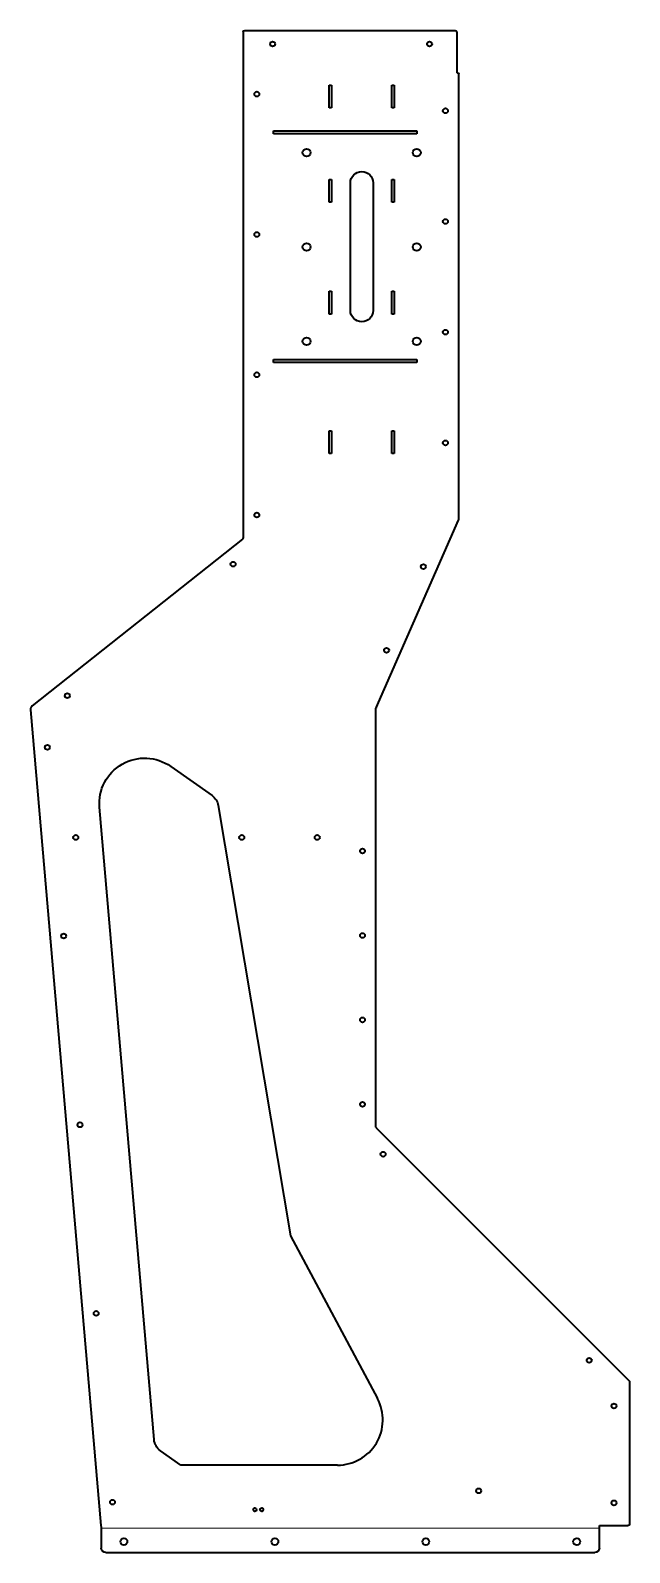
# Model space of a CAD drawing. Header units: inches. Extents: x 0 to 794, y 0 to 2017.
import ezdxf

# ---------------------------------------------------------------- set-up
doc = ezdxf.new("R2010")
doc.units = ezdxf.units.IN
doc.header["$MEASUREMENT"] = 0
doc.linetypes.add('Chain', pattern=[13.68, 9.12, -1.14, 2.28, -1.14])
doc.layers.add('SIMUMAK Bend Centerline (ISO)', color=7, linetype='Chain', lineweight=9)
doc.layers.add('SIMUMAK Visible (ISO)', color=7, linetype='Continuous', lineweight=35)

# ---------------------------------------------------------------- blocks, each defined once
blk = doc.blocks.new('GLD-05-COSTILLAD01_Sheet_3_GLD-05-COSTILLAD01 (desplegada)')
at = {"layer": 'SIMUMAK Bend Centerline (ISO)', "ltscale": 0.263158}
blk.add_line((-241.9, -943.7), (418.4, -943.7), dxfattribs=at)
at = {"layer": 'SIMUMAK Visible (ISO)'}
for p, q in [((-53.6, 1038.8), (-53.6, 369.1)), ((-51.6, 1040.8), (227.4, 1040.8)), ((229.4, 1038.8), (229.4, 984.8)), ((60.4, 968.2), (63.5, 968.2)), ((60.4, 938.1), (60.4, 968.2)), ((63.5, 968.2), (63.5, 938.1)), ((143.4, 968.2), (146.5, 968.2)), ((143.4, 938.1), (143.4, 968.2)), ((146.5, 968.2), (146.5, 938.1)), ((230.4, 984.8), (229.4, 984.8)), ((232.4, 394.2), (232.4, 982.8)), ((63.5, 938.1), (60.4, 938.1)), ((146.5, 938.1), (143.4, 938.1)), ((-13.6, 907.7), (176.4, 907.7)), ((-13.6, 903.9), (-13.6, 907.7)), ((176.4, 907.7), (176.4, 903.9)), ((176.4, 903.9), (-13.6, 903.9)), ((60.4, 843.5), (63.5, 843.5)), ((60.4, 813.4), (60.4, 843.5)), ((63.5, 843.5), (63.5, 813.4)), ((88.5, 669.7), (88.5, 838.9)), ((118.5, 838.9), (118.5, 669.7)), ((143.4, 843.5), (146.5, 843.5)), ((143.4, 813.4), (143.4, 843.5)), ((146.5, 843.5), (146.5, 813.4)), ((63.5, 813.4), (60.4, 813.4)), ((146.5, 813.4), (143.4, 813.4)), ((60.4, 695.2), (63.5, 695.2)), ((60.4, 665.1), (60.4, 695.2)), ((63.5, 695.2), (63.5, 665.1)), ((143.4, 695.2), (146.5, 695.2)), ((143.4, 665.1), (143.4, 695.2)), ((146.5, 695.2), (146.5, 665.1)), ((63.5, 665.1), (60.4, 665.1)), ((146.5, 665.1), (143.4, 665.1)), ((-13.6, 604.7), (176.4, 604.7)), ((-13.6, 600.9), (-13.6, 604.7)), ((176.4, 600.9), (-13.6, 600.9)), ((176.4, 604.7), (176.4, 600.9)), ((60.4, 510.5), (63.5, 510.5)), ((60.4, 480.4), (60.4, 510.5)), ((63.5, 510.5), (63.5, 480.4)), ((143.4, 510.5), (146.5, 510.5)), ((143.4, 480.4), (143.4, 510.5)), ((146.5, 510.5), (146.5, 480.4)), ((63.5, 480.4), (60.4, 480.4)), ((146.5, 480.4), (143.4, 480.4)), ((122.5, 143.1), (231.9, 391.8)), ((-54.7, 366.7), (-333.2, 145.8)), ((122.4, -412.5), (122.4, 142.7)), ((-335.4, 140.6), (-242.2, -940.3)), ((-149.6, 65.6), (-94.8, 26.9)), ((-171.7, -826.5), (-244, 11.5)), ((-86.6, 13.9), (9.1, -556.5)), ((122.7, -413.2), (458.1, -748.6)), ((9.1, -556.5), (124.3, -772)), ((458.4, -749.3), (458.4, -938.3)), ((-136.2, -860.3), (-163.3, -841.2)), ((71.4, -860.3), (-136.2, -860.3)), ((-241.7, -947.1), (-241.7, -970.1)), ((418.4, -970.1), (418.4, -940.3)), ((418.4, -940.3), (456.4, -940.3)), ((-235.7, -976.1), (412.4, -976.1))]:
    blk.add_line(p, q, dxfattribs=at)
for centre, radius in [((-14.6, 1022.9), 3.25), ((193.4, 1022.9), 3.25), ((-35.5, 956.5), 3.25), ((214.4, 934.4), 3.25), ((30.4, 878.9), 5.25), ((176.4, 878.9), 5.25), ((214.4, 787.7), 3.25), ((-35.5, 770.5), 3.25), ((30.4, 753.9), 5.25), ((176.4, 753.9), 5.25), ((30.4, 628.9), 5.25), ((176.4, 628.9), 5.25), ((214.4, 641), 3.25), ((-35.5, 584.6), 3.25), ((214.4, 494.3), 3.25), ((-35.5, 398.7), 3.25), ((-67, 333.6), 3.25), ((185.2, 330.4), 3.25), ((136.4, 219.5), 3.25), ((-286.7, 159.3), 3.25), ((-313.1, 90.9), 3.25), ((-275.5, -28.5), 3.25), ((-55.5, -28.5), 3.25), ((44.5, -28.5), 3.25), ((104.5, -46.5), 3.25), ((-291.5, -159.1), 3.25), ((104.5, -158.4), 3.25), ((104.5, -270.3), 3.25), ((104.5, -382.2), 3.25), ((-269.9, -409.2), 3.25), ((131.8, -448.3), 3.25), ((-248.4, -659.2), 3.25), ((405, -721.4), 3.25), ((437.8, -781.8), 3.25), ((-226.8, -909.3), 3.25), ((258.4, -894.3), 3.25), ((437.8, -910.3), 3.25), ((-38.1, -919.3), 2.25), ((-29.1, -919.3), 2.25), ((-211.7, -961.6), 4.5), ((-11.6, -961.6), 4.5), ((188.4, -961.6), 4.5), ((388.4, -961.6), 4.5)]:
    blk.add_circle(centre, radius, dxfattribs=at)
at = {"layer": 'SIMUMAK Visible (ISO)', "extrusion": (0, 0, -1)}
for centre, radius, start, end in [((51.6, 1038.8), 2, 0, 90), ((-227.4, 1038.8), 2, 90, 180), ((-230.4, 982.8), 2, 90, 180), ((-103.5, 838.9), 15, 0, 180), ((-103.5, 669.7), 15, 180, 0), ((56.6, 369.1), 3, 180, 231.5701), ((184.2, 16.6), 60, 355.0701, 125.27), ((106.4, 10.6), 20, 125.27, 170.47), ((-457.4, -749.3), 1, 135, 180), ((151.8, -824.8), 20, 305.27, 355.0701), ((-456.4, -938.3), 2, 180, 270), ((235.7, -970.1), 6, 270, 360), ((-412.4, -970.1), 6, 180, 270)]:
    blk.add_arc(centre, radius, start, end, dxfattribs=at)
at = {"layer": 'SIMUMAK Visible (ISO)'}
for centre, radius, start, end in [((226.4, 394.2), 6, 336.2505, 360), ((-329.4, 141.1), 6, 128.4299, 184.9299), ((123.4, 142.7), 1, 156.2505, 180), ((123.4, -412.5), 1, 180, 225), ((71.4, -800.3), 60, 270, 28.13)]:
    blk.add_arc(centre, radius, start, end, dxfattribs=at)
blk.add_open_spline([(-242.2, -940.3), (-242, -942.6), (-241.8, -944.9), (-241.7, -947.1)], degree=3, dxfattribs=at)

msp = doc.modelspace()

# ---------------------------------------------------------------- block references
msp.add_blockref('GLD-05-COSTILLAD01_Sheet_3_GLD-05-COSTILLAD01 (desplegada)', (335.4, 976.1))

doc.saveas('drawing.dxf')
